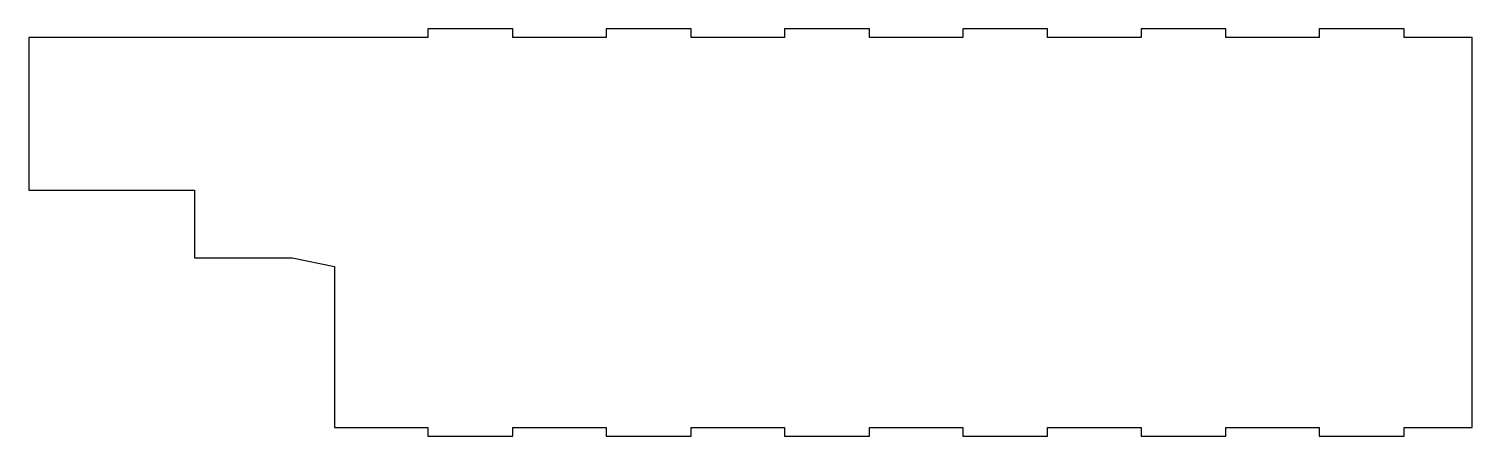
# Model space of a CAD drawing. Extents: x -168 to 2, y -24 to 24.
import ezdxf

# ---------------------------------------------------------------- set-up
doc = ezdxf.new("R2010")
doc.units = 0
doc.layers.add('1', color=7, linetype='CONTINUOUS')

msp = doc.modelspace()

# ---------------------------------------------------------------- linework, layer by layer
at = {"layer": '1', "color": 163, "linetype": 'CONTINUOUS'}
for p, q in [((-121.5, 24), (-121.5, 23)), ((-111.5, 24), (-121.5, 24)), ((-111.5, 23), (-111.5, 24)), ((-100.5, 24), (-100.5, 23)), ((-90.5, 24), (-100.5, 24)), ((-90.5, 23), (-90.5, 24)), ((-79.5, 24), (-79.5, 23)), ((-69.5, 24), (-79.5, 24)), ((-69.5, 23), (-69.5, 24)), ((-48.5, 24), (-58.5, 24)), ((-58.5, 24), (-58.5, 23)), ((-48.5, 23), (-48.5, 24)), ((-37.5, 24), (-37.5, 23)), ((-27.5, 24), (-37.5, 24)), ((-27.5, 23), (-27.5, 24)), ((-6.5, 24), (-16.5, 24)), ((-16.5, 24), (-16.5, 23)), ((-6.5, 23), (-6.5, 24)), ((-168.5, 23), (-168.5, 5)), ((-121.5, 23), (-168.5, 23)), ((-100.5, 23), (-111.5, 23)), ((-79.5, 23), (-90.5, 23)), ((-58.5, 23), (-69.5, 23)), ((-37.5, 23), (-48.5, 23)), ((-16.5, 23), (-27.5, 23)), ((1.5, 23), (-6.5, 23)), ((1.5, -23), (1.5, 23)), ((-168.5, 5), (-149, 5)), ((-149, 5), (-149, -3)), ((-149, -3), (-137.5, -3)), ((-137.5, -3), (-132.5, -4)), ((-132.5, -4), (-132.5, -23)), ((-132.5, -23), (-121.5, -23)), ((-121.5, -23), (-121.5, -24)), ((-111.5, -23), (-100.5, -23)), ((-111.5, -24), (-111.5, -23)), ((-100.5, -23), (-100.5, -24)), ((-90.5, -23), (-79.5, -23)), ((-90.5, -24), (-90.5, -23)), ((-79.5, -23), (-79.5, -24)), ((-69.5, -24), (-69.5, -23)), ((-69.5, -23), (-58.5, -23)), ((-58.5, -23), (-58.5, -24)), ((-48.5, -23), (-37.5, -23)), ((-48.5, -24), (-48.5, -23)), ((-37.5, -23), (-37.5, -24)), ((-27.5, -23), (-16.5, -23)), ((-27.5, -24), (-27.5, -23)), ((-16.5, -23), (-16.5, -24)), ((-6.5, -24), (-6.5, -23)), ((-6.5, -23), (1.5, -23)), ((-121.5, -24), (-111.5, -24)), ((-100.5, -24), (-90.5, -24)), ((-79.5, -24), (-69.5, -24)), ((-58.5, -24), (-48.5, -24)), ((-37.5, -24), (-27.5, -24)), ((-16.5, -24), (-6.5, -24))]:
    msp.add_line(p, q, dxfattribs=at)

doc.saveas('drawing.dxf')
